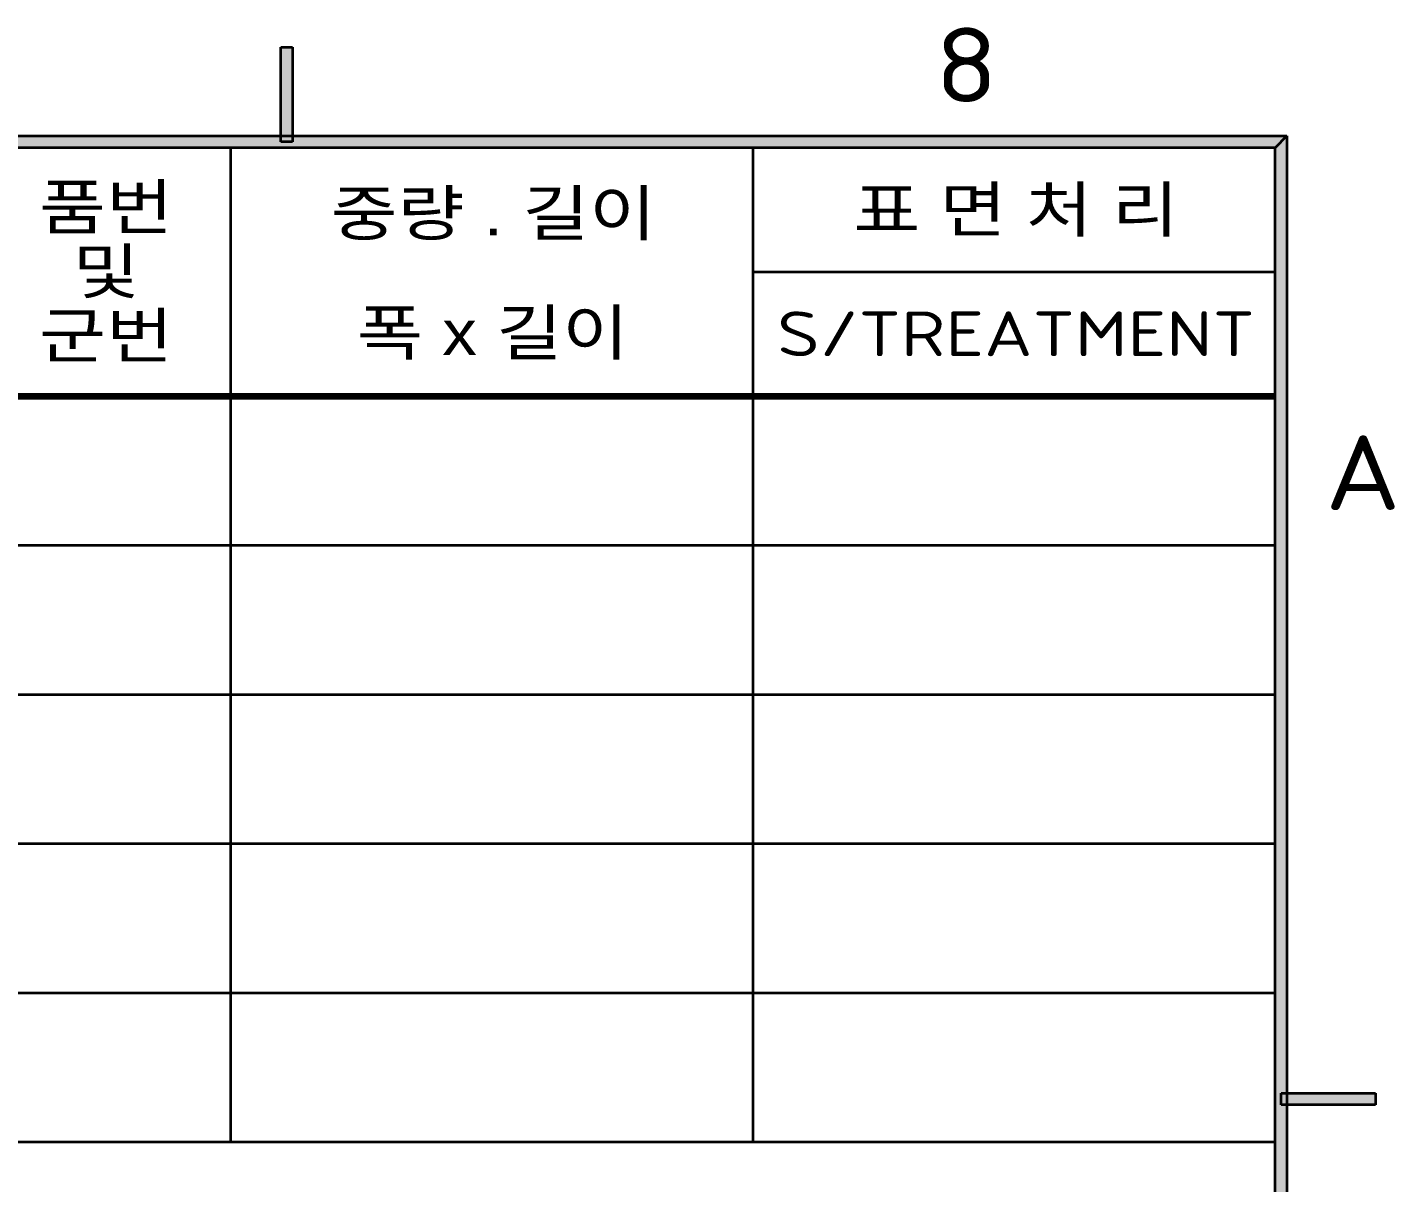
# Model space of a CAD drawing. Extents: x 23 to 417, y 3 to 294.
# Drawn here: x 359.6 to 414.6, y 245.1 to 291.6 of the extents above; entities that cross this region are included whole.
import ezdxf
from ezdxf.enums import TextEntityAlignment as Align

# ---------------------------------------------------------------- set-up
doc = ezdxf.new("R2010")
doc.units = 0
doc.layers.get('0').update_dxf_attribs({"lineweight": 13})
doc.layers.add('3', color=7, linetype='Continuous', lineweight=13)
doc.layers.add('5', color=7, linetype='Continuous', lineweight=13)
doc.styles.get("Standard").update_dxf_attribs({"font": 'isocp.shx'})
doc.styles.add('굴림', font='Gulim.ttf')

# ---------------------------------------------------------------- blocks, each defined once
blk = doc.blocks.new('BLOCK4316')
at = {"layer": '3', "color": 7, "lineweight": 13}
blk.add_text('A', height=3, dxfattribs=at).set_placement((411.778, 272.192), (414.816, 272.192), align=Align.FIT)
blk = doc.blocks.new('BLOCK4345')
at = {"layer": '3', "color": 7, "lineweight": 13}
blk.add_text('8', height=3, dxfattribs=at).set_placement((396.08, 288.592), (398.618, 288.592), align=Align.FIT)
blk = doc.blocks.new('BLOCK4379')
at = {"layer": '5', "color": 7, "lineweight": 13}
blk.add_text('S/TREATMENT', height=1.8, dxfattribs=at).set_placement((389.733, 278.378), (408.956, 278.378), align=Align.FIT)
blk = doc.blocks.new('BLOCK4406')
at = {"layer": '3', "color": 7, "lineweight": 5}
blk.add_solid([(410.237, 9.762), (409.763, 10.238), (410.237, 287.237), (409.763, 286.763)], dxfattribs=at)
blk = doc.blocks.new('BLOCK4407')
at = {"layer": '3', "color": 7, "lineweight": 5}
blk.add_solid([(410.237, 287.237), (409.763, 286.763), (30, 287.237), (30, 286.763)], dxfattribs=at)
blk = doc.blocks.new('BLOCK4408')
at = {"layer": '3', "color": 7, "lineweight": 5}
blk.add_solid([(413.806, 248.738), (413.806, 248.262), (410.006, 248.738), (410.006, 248.262)], dxfattribs=at)
blk = doc.blocks.new('BLOCK4426')
at = {"layer": '3', "color": 3, "lineweight": 5}
blk.add_solid([(370.237, 290.8), (369.763, 290.8), (370.237, 287), (369.763, 287)], dxfattribs=at)
blk = doc.blocks.new('BLOCK4500')
at = {"layer": '3', "color": 7, "lineweight": 5}
blk.add_solid([(370.237, 290.8), (369.763, 290.8), (370.237, 287), (369.763, 287)], dxfattribs=at)

msp = doc.modelspace()

# ---------------------------------------------------------------- linework, layer by layer
at = {"color": 7, "lineweight": 35}
for p, q in [((367.7625, 246.7625), (367.7625, 286.7625)), ((367.7625, 246.7625), (367.7625, 286.7625)), ((409.7625, 276.7625), (221.4025, 276.7625)), ((409.7625, 270.7625), (221.4025, 270.7625)), ((409.7625, 264.7625), (221.4025, 264.7625)), ((409.7625, 258.7625), (221.4025, 258.7625)), ((409.7625, 252.7625), (221.4025, 252.7625)), ((409.7625, 246.7625), (221.4025, 246.7625))]:
    msp.add_line(p, q, dxfattribs=at)
at = {"color": 7, "lineweight": 140}
msp.add_line((241.4025, 276.7625), (409.7625, 276.7625), dxfattribs=at)
at = {"layer": '3', "color": 7, "lineweight": 35, "ltscale": 0.095}
for p, q in [((369.7625, 287), (369.7625, 290.8)), ((370.2375, 290.8), (370.2375, 287)), ((410.0062, 248.7375), (413.8062, 248.7375)), ((413.8062, 248.2625), (410.0062, 248.2625))]:
    msp.add_line(p, q, dxfattribs=at)
at = {"layer": '3', "color": 7, "lineweight": 35, "ltscale": 0.011875}
for p, q in [((369.7625, 290.8), (370.2375, 290.8)), ((370.2375, 287), (369.7625, 287)), ((410.0062, 248.2625), (410.0062, 248.7375)), ((413.8062, 248.7375), (413.8062, 248.2625))]:
    msp.add_line(p, q, dxfattribs=at)
at = {"layer": '3', "color": 7, "lineweight": 35}
for p, q in [((30, 287.2375), (410.2375, 287.2375)), ((410.2375, 287.2375), (410.2375, 9.7625)), ((409.7625, 286.7625), (30, 286.7625)), ((388.7625, 246.7625), (388.7625, 286.7625)), ((409.7625, 10.2375), (409.7625, 286.7625)), ((409.7625, 281.7625), (388.7625, 281.7625))]:
    msp.add_line(p, q, dxfattribs=at)
at = {"layer": '3', "color": 7, "lineweight": 35, "ltscale": 0.016794}
for p, q in [((410.2375, 287.2375), (409.7625, 286.7625)), ((409.7625, 286.7625), (410.2375, 287.2375))]:
    msp.add_line(p, q, dxfattribs=at)

# ---------------------------------------------------------------- block references
at = {"layer": '3', "lineweight": 0}
for name in ['BLOCK4345', 'BLOCK4426', 'BLOCK4500', 'BLOCK4407', 'BLOCK4406', 'BLOCK4316', 'BLOCK4408']:
    msp.add_blockref(name, (0, 0), dxfattribs=at)
at = {"layer": '5', "lineweight": 0}
msp.add_blockref('BLOCK4379', (0, 0), dxfattribs=at)

# ---------------------------------------------------------------- texts
at = {"layer": '5', "color": 7, "lineweight": 13, "style": '굴림'}
for s, width, p, p2 in [('품번', 1.100096, (360.0352, 283.4759), (365.4352, 283.4759)), ('중량 . 길이', 1.066249, (371.7764, 283.232), (384.8611, 283.232)), ('표 면 처 리', 1.066458, (392.8023, 283.3779), (405.8869, 283.3779)), ('및', 1.100103, (361.3852, 280.8913), (364.0852, 280.8913)), ('군번', 1.100096, (360.0352, 278.3067), (365.4352, 278.3067)), ('폭 x 길이', 1.069799, (372.8225, 278.426), (383.7609, 278.426))]:
    msp.add_text(s, height=1.8, dxfattribs=dict(at, width=width)).set_placement(p, p2, align=Align.FIT)

doc.saveas('drawing.dxf')
